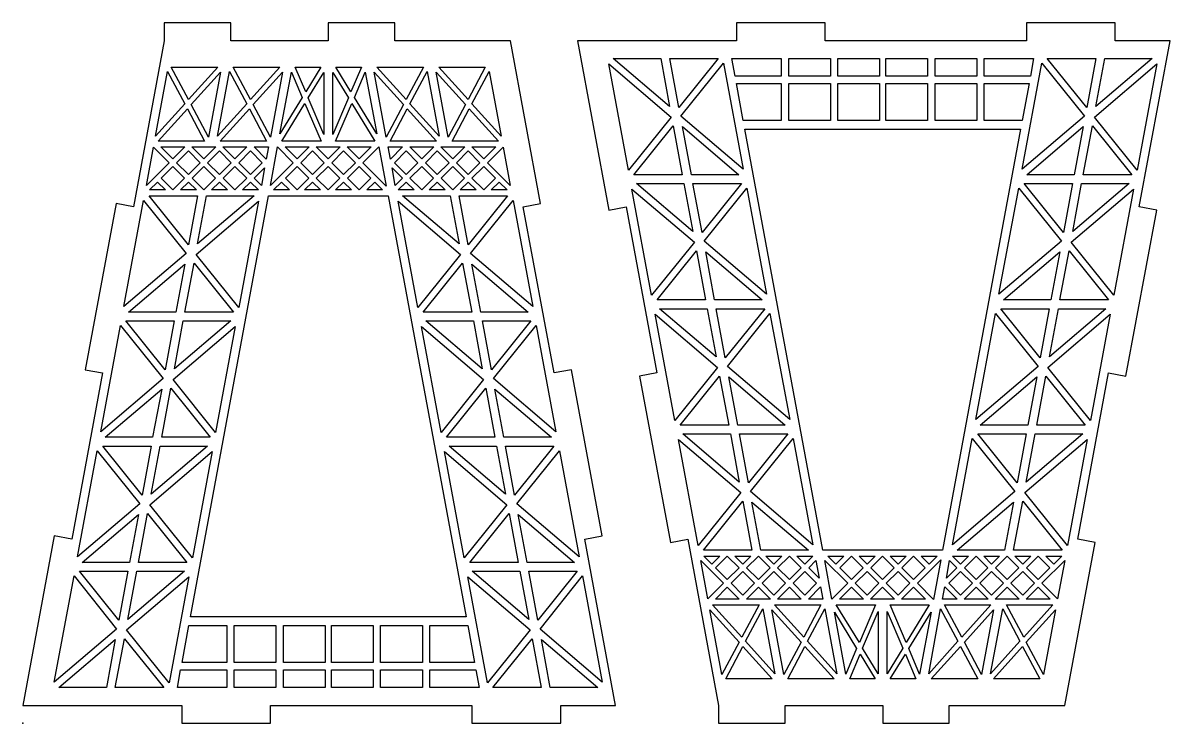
# Model space of a CAD drawing. Extents: x 287 to 1049, y 34 to 223.
# Drawn here: x 778 to 921.6, y 34.8 to 122.6 of the extents above; entities that cross this region are included whole.
import ezdxf

# ---------------------------------------------------------------- set-up
doc = ezdxf.new("R2010")
doc.units = 0
doc.header["$MEASUREMENT"] = 0
doc.layers.add('CYAN', color=4, linetype='CONTINUOUS')
doc.layers.add('RED', color=1, linetype='CONTINUOUS')

msp = doc.modelspace()

# ---------------------------------------------------------------- linework, layer by layer
at = {"layer": 'CYAN'}
for p, q in [((803.98, 122.59), (795.65, 122.59)), ((795.65, 122.59), (795.65, 120.36)), ((803.98, 120.36), (803.98, 122.59)), ((824.54, 122.59), (816.2, 122.59)), ((816.2, 122.59), (816.2, 120.36)), ((824.54, 120.36), (824.54, 122.59)), ((878.43, 122.59), (867.32, 122.59)), ((867.32, 122.59), (867.32, 120.36)), ((878.43, 120.36), (878.43, 122.59)), ((914.76, 122.59), (903.65, 122.59)), ((903.65, 122.59), (903.65, 120.36)), ((914.76, 120.36), (914.76, 122.59)), ((795.65, 120.36), (791.79, 99.53)), ((816.2, 120.36), (803.98, 120.36)), ((839.02, 120.36), (824.54, 120.36)), ((842.8, 99.93), (839.02, 120.36)), ((847.4, 120.36), (851.33, 99.13)), ((867.32, 120.36), (847.4, 120.36)), ((903.65, 120.36), (878.43, 120.36)), ((921.63, 120.36), (914.76, 120.36)), ((917.77, 99.53), (921.63, 120.36)), ((851.88, 118.14), (857.84, 118.14)), ((858.95, 112.11), (851.88, 118.14)), ((857.84, 118.14), (858.95, 112.11)), ((858.97, 118.14), (865.04, 118.14)), ((860.11, 112), (858.97, 118.14)), ((865.04, 118.14), (860.11, 112)), ((866.75, 118.14), (872.93, 118.14)), ((867.15, 115.92), (866.75, 118.14)), ((872.93, 118.14), (872.93, 115.92)), ((873.87, 115.92), (873.87, 118.14)), ((873.87, 118.14), (879.09, 118.14)), ((879.09, 118.14), (879.09, 115.92)), ((880.04, 115.92), (880.04, 118.14)), ((880.04, 118.14), (885.26, 118.14)), ((885.26, 118.14), (885.26, 115.92)), ((886.04, 115.92), (886.04, 118.14)), ((886.04, 118.14), (891.26, 118.14)), ((891.26, 118.14), (891.26, 115.92)), ((892.2, 115.92), (892.2, 118.14)), ((892.2, 118.14), (897.43, 118.14)), ((897.43, 118.14), (897.43, 115.92)), ((898.37, 115.92), (898.37, 118.14)), ((898.37, 118.14), (904.55, 118.14)), ((904.55, 118.14), (904.15, 115.92)), ((906.26, 118.14), (912.33, 118.14)), ((911.19, 112), (906.26, 118.14)), ((912.33, 118.14), (911.19, 112)), ((919.41, 118.14), (912.34, 112.11)), ((912.34, 112.11), (913.45, 118.14)), ((913.45, 118.14), (919.41, 118.14)), ((794.57, 108.38), (796.07, 116.5)), ((796.07, 116.5), (798.22, 112.45)), ((798.69, 112.97), (796.54, 117.03)), ((796.54, 117.03), (802.36, 117.03)), ((802.36, 117.03), (798.69, 112.97)), ((799.02, 112.34), (802.69, 116.4)), ((802.69, 116.4), (801.18, 108.28)), ((802.33, 108.38), (803.83, 116.5)), ((803.83, 116.5), (805.98, 112.45)), ((806.45, 112.97), (804.3, 117.03)), ((804.3, 117.03), (810.12, 117.03)), ((810.12, 117.03), (806.45, 112.97)), ((806.79, 112.34), (810.45, 116.4)), ((810.45, 116.4), (808.95, 108.28)), ((810.15, 108.67), (811.59, 116.43)), ((811.59, 116.43), (812.94, 113.25)), ((813.37, 113.95), (812.07, 117.03)), ((812.07, 117.03), (815.26, 117.03)), ((815.26, 117.03), (813.37, 113.95)), ((813.69, 113.2), (815.65, 116.39)), ((815.65, 116.39), (815.65, 108.6)), ((816.76, 116.39), (818.72, 113.2)), ((816.76, 108.6), (816.76, 116.39)), ((819.04, 113.95), (817.15, 117.03)), ((817.15, 117.03), (820.34, 117.03)), ((820.34, 117.03), (819.04, 113.95)), ((819.47, 113.25), (820.82, 116.43)), ((820.82, 116.43), (822.26, 108.67)), ((821.95, 116.4), (825.62, 112.34)), ((823.45, 108.28), (821.95, 116.4)), ((825.95, 112.97), (822.29, 117.03)), ((822.29, 117.03), (828.11, 117.03)), ((828.11, 117.03), (825.95, 112.97)), ((826.43, 112.45), (828.58, 116.5)), ((828.58, 116.5), (830.08, 108.38)), ((829.72, 116.4), (833.38, 112.34)), ((831.23, 108.28), (829.72, 116.4)), ((833.72, 112.97), (830.05, 117.03)), ((830.05, 117.03), (835.87, 117.03)), ((835.87, 117.03), (833.72, 112.97)), ((834.19, 112.45), (836.34, 116.5)), ((836.34, 116.5), (837.84, 108.38)), ((851.33, 117.45), (859.13, 110.79)), ((853.8, 104.14), (851.33, 117.45)), ((860.37, 110.9), (865.72, 117.56)), ((865.72, 117.56), (868.18, 104.25)), ((903.12, 104.25), (905.58, 117.56)), ((905.58, 117.56), (910.93, 110.9)), ((912.16, 110.79), (919.97, 117.45)), ((919.97, 117.45), (917.5, 104.14)), ((872.93, 115.92), (867.15, 115.92)), ((867.33, 114.97), (872.93, 114.97)), ((868.18, 110.36), (867.33, 114.97)), ((872.93, 114.97), (872.93, 110.36)), ((879.09, 115.92), (873.87, 115.92)), ((873.87, 110.36), (873.87, 114.97)), ((873.87, 114.97), (879.09, 114.97)), ((879.09, 114.97), (879.09, 110.36)), ((885.26, 115.92), (880.04, 115.92)), ((880.04, 114.97), (885.26, 114.97)), ((880.04, 110.36), (880.04, 114.97)), ((885.26, 114.97), (885.26, 110.36)), ((891.26, 115.92), (886.04, 115.92)), ((886.04, 114.97), (891.26, 114.97)), ((886.04, 110.36), (886.04, 114.97)), ((891.26, 114.97), (891.26, 110.36)), ((897.43, 115.92), (892.2, 115.92)), ((892.2, 114.97), (897.43, 114.97)), ((892.2, 110.36), (892.2, 114.97)), ((897.43, 114.97), (897.43, 110.36)), ((904.15, 115.92), (898.37, 115.92)), ((898.37, 114.97), (903.97, 114.97)), ((898.37, 110.36), (898.37, 114.97)), ((903.97, 114.97), (903.12, 110.36)), ((798.22, 112.45), (794.57, 108.38)), ((801.18, 108.28), (799.02, 112.34)), ((805.98, 112.45), (802.33, 108.38)), ((808.95, 108.28), (806.79, 112.34)), ((812.94, 113.25), (810.15, 108.67)), ((810.37, 107.75), (813.27, 112.49)), ((813.27, 112.49), (815.29, 107.75)), ((815.65, 108.6), (813.69, 113.2)), ((818.72, 113.2), (816.76, 108.6)), ((817.12, 107.75), (819.13, 112.49)), ((819.13, 112.49), (822.04, 107.75)), ((822.26, 108.67), (819.47, 113.25)), ((825.62, 112.34), (823.45, 108.28)), ((830.08, 108.38), (826.43, 112.45)), ((833.38, 112.34), (831.23, 108.28)), ((837.84, 108.38), (834.19, 112.45)), ((794.9, 107.75), (798.55, 111.81)), ((798.55, 111.81), (800.7, 107.75)), ((802.66, 107.75), (806.32, 111.81)), ((806.32, 111.81), (808.47, 107.75)), ((823.94, 107.75), (826.09, 111.81)), ((826.09, 111.81), (829.75, 107.75)), ((831.7, 107.75), (833.86, 111.81)), ((833.86, 111.81), (837.51, 107.75)), ((859.13, 110.79), (853.8, 104.14)), ((868.18, 104.25), (860.37, 110.9)), ((910.93, 110.9), (903.12, 104.25)), ((917.5, 104.14), (912.16, 110.79)), ((854.47, 103.56), (859.4, 109.7)), ((859.4, 109.7), (860.54, 103.56)), ((861.68, 103.56), (860.55, 109.59)), ((860.55, 109.59), (867.62, 103.56)), ((872.93, 110.36), (868.18, 110.36)), ((868.38, 109.25), (902.91, 109.25)), ((878.16, 56.47), (868.38, 109.25)), ((879.09, 110.36), (873.87, 110.36)), ((885.26, 110.36), (880.04, 110.36)), ((891.26, 110.36), (886.04, 110.36)), ((897.43, 110.36), (892.2, 110.36)), ((902.91, 109.25), (893.13, 56.47)), ((903.12, 110.36), (898.37, 110.36)), ((903.68, 103.56), (910.75, 109.59)), ((910.75, 109.59), (909.62, 103.56)), ((910.76, 103.56), (911.9, 109.7)), ((911.9, 109.7), (916.83, 103.56)), ((793.41, 102.22), (794.3, 107.02)), ((794.3, 107.02), (796.26, 105.06)), ((800.7, 107.75), (794.9, 107.75)), ((796.73, 105.53), (795.23, 107.03)), ((795.23, 107.03), (798.23, 107.03)), ((798.23, 107.03), (796.73, 105.53)), ((797.2, 105.06), (798.68, 106.53)), ((798.68, 106.53), (800.15, 105.06)), ((799.12, 107.03), (802.12, 107.03)), ((800.62, 105.53), (799.12, 107.03)), ((802.12, 107.03), (800.62, 105.53)), ((801.09, 105.06), (802.57, 106.53)), ((802.57, 106.53), (804.04, 105.06)), ((808.47, 107.75), (802.66, 107.75)), ((804.51, 105.53), (803.01, 107.03)), ((803.01, 107.03), (806.01, 107.03)), ((806.01, 107.03), (804.51, 105.53)), ((804.98, 105.06), (806.45, 106.53)), ((806.45, 106.53), (807.93, 105.06)), ((808.43, 105.49), (806.9, 107.03)), ((806.9, 107.03), (808.72, 107.03)), ((808.72, 107.03), (808.43, 105.49)), ((808.95, 102.2), (809.84, 107.03)), ((809.84, 107.03), (811.82, 105.06)), ((815.29, 107.75), (810.37, 107.75)), ((812.29, 105.53), (810.79, 107.03)), ((810.79, 107.03), (813.79, 107.03)), ((813.79, 107.03), (812.29, 105.53)), ((812.76, 105.06), (814.23, 106.53)), ((814.23, 106.53), (815.7, 105.06)), ((816.18, 105.53), (814.68, 107.03)), ((814.68, 107.03), (817.68, 107.03)), ((817.68, 107.03), (816.18, 105.53)), ((816.65, 105.06), (818.12, 106.53)), ((822.04, 107.75), (817.12, 107.75)), ((818.12, 106.53), (819.59, 105.06)), ((820.07, 105.53), (818.57, 107.03)), ((818.57, 107.03), (821.57, 107.03)), ((821.57, 107.03), (820.07, 105.53)), ((820.54, 105.06), (822.55, 107.07)), ((822.55, 107.07), (823.47, 102.13)), ((823.98, 105.49), (823.69, 107.03)), ((823.69, 107.03), (825.51, 107.03)), ((829.75, 107.75), (823.94, 107.75)), ((825.51, 107.03), (823.98, 105.49)), ((824.48, 105.06), (825.95, 106.53)), ((825.95, 106.53), (827.43, 105.06)), ((827.9, 105.53), (826.4, 107.03)), ((826.4, 107.03), (829.4, 107.03)), ((829.4, 107.03), (827.9, 105.53)), ((828.37, 105.06), (829.84, 106.53)), ((829.84, 106.53), (831.32, 105.06)), ((831.79, 105.53), (830.29, 107.03)), ((830.29, 107.03), (833.29, 107.03)), ((837.51, 107.75), (831.7, 107.75)), ((833.29, 107.03), (831.79, 105.53)), ((832.26, 105.06), (833.73, 106.53)), ((833.73, 106.53), (835.2, 105.06)), ((835.68, 105.53), (834.18, 107.03)), ((834.18, 107.03), (837.18, 107.03)), ((837.18, 107.03), (835.68, 105.53)), ((836.15, 105.06), (838.11, 107.02)), ((838.11, 107.02), (839, 102.22)), ((796.26, 105.06), (793.41, 102.22)), ((798.68, 103.59), (797.2, 105.06)), ((800.15, 105.06), (798.68, 103.59)), ((802.57, 103.59), (801.09, 105.06)), ((804.04, 105.06), (802.57, 103.59)), ((806.45, 103.59), (804.98, 105.06)), ((807.93, 105.06), (806.45, 103.59)), ((811.82, 105.06), (808.95, 102.2)), ((814.23, 103.59), (812.76, 105.06)), ((815.7, 105.06), (814.23, 103.59)), ((818.12, 103.59), (816.65, 105.06)), ((819.59, 105.06), (818.12, 103.59)), ((823.47, 102.13), (820.54, 105.06)), ((825.95, 103.59), (824.48, 105.06)), ((827.43, 105.06), (825.95, 103.59)), ((829.84, 103.59), (828.37, 105.06)), ((831.32, 105.06), (829.84, 103.59)), ((833.73, 103.59), (832.26, 105.06)), ((835.2, 105.06), (833.73, 103.59)), ((839, 102.22), (836.15, 105.06)), ((795.26, 103.11), (796.73, 104.59)), ((796.73, 104.59), (798.2, 103.11)), ((799.15, 103.11), (800.62, 104.59)), ((800.62, 104.59), (802.09, 103.11)), ((803.04, 103.11), (804.51, 104.59)), ((804.51, 104.59), (805.98, 103.11)), ((806.93, 103.11), (808.23, 104.42)), ((808.23, 104.42), (807.83, 102.21)), ((810.82, 103.11), (812.29, 104.59)), ((812.29, 104.59), (813.76, 103.11)), ((814.7, 103.11), (816.18, 104.59)), ((816.18, 104.59), (817.65, 103.11)), ((818.59, 103.11), (820.07, 104.59)), ((820.07, 104.59), (821.54, 103.11)), ((824.58, 102.21), (824.18, 104.42)), ((824.18, 104.42), (825.48, 103.11)), ((826.43, 103.11), (827.9, 104.59)), ((827.9, 104.59), (829.37, 103.11)), ((830.32, 103.11), (831.79, 104.59)), ((831.79, 104.59), (833.26, 103.11)), ((834.2, 103.11), (835.68, 104.59)), ((835.68, 104.59), (837.15, 103.11)), ((860.54, 103.56), (854.47, 103.56)), ((867.62, 103.56), (861.68, 103.56)), ((909.62, 103.56), (903.68, 103.56)), ((916.83, 103.56), (910.76, 103.56)), ((793.79, 101.64), (794.79, 102.64)), ((794.79, 102.64), (795.79, 101.64)), ((796.73, 101.64), (795.26, 103.11)), ((798.2, 103.11), (796.73, 101.64)), ((797.68, 101.64), (798.68, 102.64)), ((798.68, 102.64), (799.68, 101.64)), ((800.62, 101.64), (799.15, 103.11)), ((802.09, 103.11), (800.62, 101.64)), ((801.57, 101.64), (802.57, 102.64)), ((802.57, 102.64), (803.57, 101.64)), ((804.51, 101.64), (803.04, 103.11)), ((805.98, 103.11), (804.51, 101.64)), ((805.45, 101.64), (806.45, 102.64)), ((806.45, 102.64), (807.45, 101.64)), ((807.83, 102.21), (806.93, 103.11)), ((809.34, 101.64), (810.34, 102.64)), ((810.34, 102.64), (811.34, 101.64)), ((812.29, 101.64), (810.82, 103.11)), ((813.76, 103.11), (812.29, 101.64)), ((813.23, 101.64), (814.23, 102.64)), ((814.23, 102.64), (815.23, 101.64)), ((816.18, 101.64), (814.7, 103.11)), ((817.65, 103.11), (816.18, 101.64)), ((817.12, 101.64), (818.12, 102.64)), ((818.12, 102.64), (819.12, 101.64)), ((820.07, 101.64), (818.59, 103.11)), ((821.54, 103.11), (820.07, 101.64)), ((821.01, 101.64), (822.01, 102.64)), ((822.01, 102.64), (823.01, 101.64)), ((825.48, 103.11), (824.58, 102.21)), ((824.95, 101.64), (825.95, 102.64)), ((825.95, 102.64), (826.95, 101.64)), ((827.9, 101.64), (826.43, 103.11)), ((829.37, 103.11), (827.9, 101.64)), ((828.84, 101.64), (829.84, 102.64)), ((829.84, 102.64), (830.84, 101.64)), ((831.79, 101.64), (830.32, 103.11)), ((833.26, 103.11), (831.79, 101.64)), ((832.73, 101.64), (833.73, 102.64)), ((833.73, 102.64), (834.73, 101.64)), ((835.68, 101.64), (834.2, 103.11)), ((837.15, 103.11), (835.68, 101.64)), ((836.62, 101.64), (837.62, 102.64)), ((837.62, 102.64), (838.62, 101.64)), ((861.86, 96.42), (854.8, 102.45)), ((854.8, 102.45), (860.75, 102.45)), ((860.75, 102.45), (861.86, 96.42)), ((863.01, 96.31), (861.88, 102.45)), ((861.88, 102.45), (867.94, 102.45)), ((867.94, 102.45), (863.01, 96.31)), ((908.29, 96.31), (903.36, 102.45)), ((903.36, 102.45), (909.41, 102.45)), ((909.41, 102.45), (908.29, 96.31)), ((916.5, 102.45), (909.44, 96.42)), ((909.44, 96.42), (910.55, 102.45)), ((910.55, 102.45), (916.5, 102.45)), ((798.68, 94.78), (793.75, 100.92)), ((793.75, 100.92), (799.82, 100.92)), ((795.79, 101.64), (793.79, 101.64)), ((799.68, 101.64), (797.68, 101.64)), ((799.82, 100.92), (798.68, 94.78)), ((798.94, 48.14), (808.72, 100.92)), ((806.9, 100.92), (799.83, 94.89)), ((799.83, 94.89), (800.94, 100.92)), ((800.94, 100.92), (806.9, 100.92)), ((803.57, 101.64), (801.57, 101.64)), ((807.45, 101.64), (805.45, 101.64)), ((808.72, 100.92), (823.69, 100.92)), ((811.34, 101.64), (809.34, 101.64)), ((815.23, 101.64), (813.23, 101.64)), ((819.12, 101.64), (817.12, 101.64)), ((823.01, 101.64), (821.01, 101.64)), ((823.69, 100.92), (833.47, 48.14)), ((826.95, 101.64), (824.95, 101.64)), ((832.58, 94.89), (825.51, 100.92)), ((825.51, 100.92), (831.47, 100.92)), ((830.84, 101.64), (828.84, 101.64)), ((831.47, 100.92), (832.58, 94.89)), ((833.73, 94.78), (832.59, 100.92)), ((832.59, 100.92), (838.66, 100.92)), ((834.73, 101.64), (832.73, 101.64)), ((838.66, 100.92), (833.73, 94.78)), ((838.62, 101.64), (836.62, 101.64)), ((856.7, 88.45), (854.23, 101.75)), ((854.23, 101.75), (862.05, 95.1)), ((863.27, 95.21), (868.62, 101.86)), ((868.62, 101.86), (871.09, 88.56)), ((900.2, 88.56), (902.68, 101.86)), ((902.68, 101.86), (908.02, 95.21)), ((909.25, 95.1), (917.07, 101.75)), ((917.07, 101.75), (914.59, 88.45)), ((789.61, 99.93), (785.75, 79.1)), ((791.79, 99.53), (789.61, 99.93)), ((790.61, 87.03), (793.07, 100.34)), ((793.07, 100.34), (798.41, 93.68)), ((799.65, 93.57), (807.45, 100.22)), ((807.45, 100.22), (805, 86.92)), ((827.41, 86.92), (824.95, 100.22)), ((824.95, 100.22), (832.76, 93.57)), ((834, 93.68), (839.34, 100.34)), ((839.34, 100.34), (841.8, 87.03)), ((840.62, 99.53), (842.8, 99.93)), ((844.48, 78.7), (840.62, 99.53)), ((851.33, 99.13), (853.52, 99.53)), ((853.52, 99.53), (857.37, 78.7)), ((919.97, 99.13), (917.77, 99.53)), ((916.11, 78.29), (919.97, 99.13)), ((862.05, 95.1), (856.7, 88.45)), ((871.09, 88.56), (863.27, 95.21)), ((908.02, 95.21), (900.2, 88.56)), ((914.59, 88.45), (909.25, 95.1)), ((798.41, 93.68), (790.61, 87.03)), ((805, 86.92), (799.65, 93.57)), ((832.76, 93.57), (827.41, 86.92)), ((841.8, 87.03), (834, 93.68)), ((857.38, 87.86), (862.32, 94)), ((862.32, 94), (863.45, 87.86)), ((864.58, 87.86), (863.47, 93.89)), ((863.47, 93.89), (870.54, 87.86)), ((900.76, 87.86), (907.83, 93.89)), ((907.83, 93.89), (906.72, 87.86)), ((907.84, 87.86), (908.98, 94)), ((908.98, 94), (913.91, 87.86)), ((791.16, 86.34), (798.23, 92.36)), ((798.23, 92.36), (797.12, 86.34)), ((798.25, 86.34), (799.38, 92.47)), ((799.38, 92.47), (804.32, 86.34)), ((828.09, 86.34), (833.02, 92.47)), ((833.02, 92.47), (834.16, 86.34)), ((835.29, 86.34), (834.18, 92.36)), ((834.18, 92.36), (841.25, 86.34)), ((863.45, 87.86), (857.38, 87.86)), ((870.54, 87.86), (864.58, 87.86)), ((906.72, 87.86), (900.76, 87.86)), ((913.91, 87.86), (907.84, 87.86)), ((797.12, 86.34), (791.16, 86.34)), ((804.32, 86.34), (798.25, 86.34)), ((834.16, 86.34), (828.09, 86.34)), ((841.25, 86.34), (835.29, 86.34)), ((864.77, 80.72), (857.7, 86.75)), ((857.7, 86.75), (863.65, 86.75)), ((863.65, 86.75), (864.77, 80.72)), ((865.93, 80.61), (864.79, 86.75)), ((864.79, 86.75), (870.86, 86.75)), ((870.86, 86.75), (865.93, 80.61)), ((905.37, 80.61), (900.44, 86.75)), ((900.44, 86.75), (906.51, 86.75)), ((906.51, 86.75), (905.37, 80.61)), ((913.59, 86.75), (906.52, 80.72)), ((906.52, 80.72), (907.65, 86.75)), ((907.65, 86.75), (913.59, 86.75)), ((795.77, 79.09), (790.84, 85.22)), ((790.84, 85.22), (796.91, 85.22)), ((796.91, 85.22), (795.77, 79.09)), ((804, 85.22), (796.93, 79.2)), ((796.93, 79.2), (798.04, 85.22)), ((798.04, 85.22), (804, 85.22)), ((835.48, 79.2), (828.41, 85.22)), ((828.41, 85.22), (834.37, 85.22)), ((834.37, 85.22), (835.48, 79.2)), ((836.63, 79.09), (835.5, 85.22)), ((835.5, 85.22), (841.57, 85.22)), ((841.57, 85.22), (836.63, 79.09)), ((859.61, 72.75), (857.15, 86.06)), ((857.15, 86.06), (864.95, 79.4)), ((866.19, 79.52), (871.52, 86.17)), ((871.52, 86.17), (874, 72.86)), ((897.3, 72.86), (899.77, 86.17)), ((899.77, 86.17), (905.11, 79.52)), ((906.34, 79.4), (914.15, 86.06)), ((914.15, 86.06), (911.69, 72.75)), ((787.7, 71.34), (790.16, 84.64)), ((790.16, 84.64), (795.51, 77.99)), ((796.75, 77.88), (804.55, 84.53)), ((804.55, 84.53), (802.08, 71.22)), ((830.33, 71.22), (827.86, 84.53)), ((827.86, 84.53), (835.66, 77.88)), ((836.9, 77.99), (842.25, 84.64)), ((842.25, 84.64), (844.7, 71.34)), ((785.75, 79.1), (787.93, 78.7)), ((846.66, 79.1), (844.48, 78.7)), ((850.52, 58.27), (846.66, 79.1)), ((864.95, 79.4), (859.61, 72.75)), ((874, 72.86), (866.19, 79.52)), ((905.11, 79.52), (897.3, 72.86)), ((911.69, 72.75), (906.34, 79.4)), ((787.93, 78.7), (784.08, 57.86)), ((795.51, 77.99), (787.7, 71.34)), ((802.08, 71.22), (796.75, 77.88)), ((835.66, 77.88), (830.33, 71.22)), ((844.7, 71.34), (836.9, 77.99)), ((857.37, 78.7), (855.19, 78.29)), ((855.19, 78.29), (859.05, 57.46)), ((860.29, 72.17), (865.22, 78.31)), ((865.22, 78.31), (866.36, 72.17)), ((867.48, 72.17), (866.37, 78.2)), ((866.37, 78.2), (873.44, 72.17)), ((897.86, 72.17), (904.93, 78.2)), ((904.93, 78.2), (903.82, 72.17)), ((904.94, 72.17), (906.08, 78.31)), ((906.08, 78.31), (911.01, 72.17)), ((910.07, 57.86), (913.93, 78.7)), ((913.93, 78.7), (916.11, 78.29)), ((788.26, 70.64), (795.33, 76.67)), ((795.33, 76.67), (794.2, 70.64)), ((795.34, 70.64), (796.48, 76.78)), ((796.48, 76.78), (801.41, 70.64)), ((831, 70.64), (835.93, 76.78)), ((835.93, 76.78), (837.07, 70.64)), ((838.2, 70.64), (837.08, 76.67)), ((837.08, 76.67), (844.15, 70.64)), ((866.36, 72.17), (860.29, 72.17)), ((873.44, 72.17), (867.48, 72.17)), ((903.82, 72.17), (897.86, 72.17)), ((911.01, 72.17), (904.94, 72.17)), ((794.2, 70.64), (788.26, 70.64)), ((801.41, 70.64), (795.34, 70.64)), ((837.07, 70.64), (831, 70.64)), ((844.15, 70.64), (838.2, 70.64)), ((867.68, 65.03), (860.61, 71.06)), ((860.61, 71.06), (866.57, 71.06)), ((866.57, 71.06), (867.68, 65.03)), ((868.83, 64.92), (867.69, 71.06)), ((867.69, 71.06), (873.76, 71.06)), ((873.76, 71.06), (868.83, 64.92)), ((869.09, 63.82), (874.44, 70.47)), ((874.44, 70.47), (876.9, 57.17)), ((894.4, 57.17), (896.86, 70.47)), ((896.86, 70.47), (902.2, 63.82)), ((902.47, 64.92), (897.54, 71.06)), ((897.54, 71.06), (903.61, 71.06)), ((903.61, 71.06), (902.47, 64.92)), ((910.69, 71.06), (903.62, 65.03)), ((903.62, 65.03), (904.73, 71.06)), ((904.73, 71.06), (910.69, 71.06)), ((792.87, 63.39), (787.94, 69.53)), ((787.94, 69.53), (794.01, 69.53)), ((794.01, 69.53), (792.87, 63.39)), ((801.09, 69.53), (794.02, 63.5)), ((794.02, 63.5), (795.13, 69.53)), ((795.13, 69.53), (801.09, 69.53)), ((838.38, 63.5), (831.32, 69.53)), ((831.32, 69.53), (837.27, 69.53)), ((837.27, 69.53), (838.38, 63.5)), ((839.54, 63.39), (838.4, 69.53)), ((838.4, 69.53), (844.47, 69.53)), ((844.47, 69.53), (839.54, 63.39)), ((862.51, 57.06), (860.05, 70.36)), ((860.05, 70.36), (867.86, 63.71)), ((903.44, 63.71), (911.25, 70.36)), ((911.25, 70.36), (908.79, 57.06)), ((784.79, 55.64), (787.26, 68.95)), ((787.26, 68.95), (792.61, 62.29)), ((793.83, 62.18), (801.65, 68.84)), ((801.65, 68.84), (799.18, 55.53)), ((833.23, 55.53), (830.76, 68.84)), ((830.76, 68.84), (838.58, 62.18)), ((839.8, 62.29), (845.15, 68.95)), ((845.15, 68.95), (847.62, 55.64)), ((867.86, 63.71), (862.51, 57.06)), ((876.9, 57.17), (869.09, 63.82)), ((902.2, 63.82), (894.4, 57.17)), ((908.79, 57.06), (903.44, 63.71)), ((792.61, 62.29), (784.79, 55.64)), ((799.18, 55.53), (793.83, 62.18)), ((838.58, 62.18), (833.23, 55.53)), ((847.62, 55.64), (839.8, 62.29)), ((863.19, 56.47), (868.12, 62.61)), ((868.12, 62.61), (869.26, 56.47)), ((870.38, 56.47), (869.27, 62.5)), ((869.27, 62.5), (876.34, 56.47)), ((894.95, 56.47), (902.02, 62.5)), ((902.02, 62.5), (900.91, 56.47)), ((902.04, 56.47), (903.18, 62.61)), ((903.18, 62.61), (908.11, 56.47)), ((785.36, 54.95), (792.41, 60.97)), ((792.41, 60.97), (791.3, 54.95)), ((792.44, 54.95), (793.57, 61.09)), ((793.57, 61.09), (798.5, 54.95)), ((833.91, 54.95), (838.84, 61.09)), ((838.84, 61.09), (839.97, 54.95)), ((841.11, 54.95), (840, 60.97)), ((840, 60.97), (847.05, 54.95)), ((781.88, 58.27), (777.95, 37.03)), ((784.08, 57.86), (781.88, 58.27)), ((848.33, 57.86), (850.52, 58.27)), ((852.19, 37.03), (848.33, 57.86)), ((859.05, 57.46), (861.23, 57.86)), ((861.23, 57.86), (865.09, 37.03)), ((912.25, 57.46), (910.07, 57.86)), ((869.26, 56.47), (863.19, 56.47)), ((876.34, 56.47), (870.38, 56.47)), ((893.13, 56.47), (878.16, 56.47)), ((900.91, 56.47), (894.95, 56.47)), ((908.11, 56.47), (902.04, 56.47)), ((908.47, 37.03), (912.25, 57.46)), ((791.3, 54.95), (785.36, 54.95)), ((798.5, 54.95), (792.44, 54.95)), ((839.97, 54.95), (833.91, 54.95)), ((847.05, 54.95), (841.11, 54.95)), ((863.75, 50.38), (862.86, 55.17)), ((862.86, 55.17), (865.7, 52.34)), ((864.23, 54.75), (863.23, 55.75)), ((863.23, 55.75), (865.23, 55.75)), ((865.23, 55.75), (864.23, 54.75)), ((864.7, 54.28), (866.18, 55.75)), ((866.18, 55.75), (867.65, 54.28)), ((868.12, 54.75), (867.12, 55.75)), ((867.12, 55.75), (869.12, 55.75)), ((869.12, 55.75), (868.12, 54.75)), ((868.59, 54.28), (870.07, 55.75)), ((870.07, 55.75), (871.54, 54.28)), ((872.01, 54.75), (871.01, 55.75)), ((871.01, 55.75), (873.01, 55.75)), ((873.01, 55.75), (872.01, 54.75)), ((872.48, 54.28), (873.95, 55.75)), ((873.95, 55.75), (875.43, 54.28)), ((875.9, 54.75), (874.9, 55.75)), ((874.9, 55.75), (876.9, 55.75)), ((876.9, 55.75), (875.9, 54.75)), ((876.37, 54.28), (877.27, 55.18)), ((877.27, 55.18), (877.68, 52.97)), ((879.29, 50.36), (878.4, 55.2)), ((878.4, 55.2), (881.26, 52.34)), ((879.79, 54.75), (878.79, 55.75)), ((878.79, 55.75), (880.79, 55.75)), ((880.79, 55.75), (879.79, 54.75)), ((880.26, 54.28), (881.73, 55.75)), ((881.73, 55.75), (883.2, 54.28)), ((883.68, 54.75), (882.68, 55.75)), ((882.68, 55.75), (884.68, 55.75)), ((884.68, 55.75), (883.68, 54.75)), ((884.15, 54.28), (885.62, 55.75)), ((885.62, 55.75), (887.09, 54.28)), ((887.57, 54.75), (886.57, 55.75)), ((886.57, 55.75), (888.57, 55.75)), ((888.57, 55.75), (887.57, 54.75)), ((888.04, 54.28), (889.51, 55.75)), ((889.51, 55.75), (890.98, 54.28)), ((889.98, 52.34), (892.91, 55.27)), ((891.45, 54.75), (890.45, 55.75)), ((890.45, 55.75), (892.45, 55.75)), ((892.45, 55.75), (891.45, 54.75)), ((892.91, 55.27), (892, 50.32)), ((893.62, 52.97), (894.02, 55.18)), ((894.02, 55.18), (894.93, 54.28)), ((895.4, 54.75), (894.4, 55.75)), ((894.4, 55.75), (896.4, 55.75)), ((896.4, 55.75), (895.4, 54.75)), ((895.87, 54.28), (897.34, 55.75)), ((897.34, 55.75), (898.82, 54.28)), ((899.29, 54.75), (898.29, 55.75)), ((898.29, 55.75), (900.29, 55.75)), ((900.29, 55.75), (899.29, 54.75)), ((899.76, 54.28), (901.23, 55.75)), ((901.23, 55.75), (902.7, 54.28)), ((902.18, 55.75), (904.18, 55.75)), ((903.18, 54.75), (902.18, 55.75)), ((904.18, 55.75), (903.18, 54.75)), ((903.65, 54.28), (905.12, 55.75)), ((905.12, 55.75), (906.59, 54.28)), ((905.59, 52.34), (908.44, 55.17)), ((907.07, 54.75), (906.07, 55.75)), ((906.07, 55.75), (908.07, 55.75)), ((908.07, 55.75), (907.07, 54.75)), ((908.44, 55.17), (907.55, 50.38)), ((781.88, 39.95), (784.36, 53.25)), ((784.36, 53.25), (789.69, 46.6)), ((789.95, 47.7), (785.02, 53.84)), ((785.02, 53.84), (791.09, 53.84)), ((791.09, 53.84), (789.95, 47.7)), ((798.18, 53.84), (791.11, 47.81)), ((791.11, 47.81), (792.23, 53.84)), ((792.23, 53.84), (798.18, 53.84)), ((841.3, 47.81), (834.23, 53.84)), ((834.23, 53.84), (840.18, 53.84)), ((840.18, 53.84), (841.3, 47.81)), ((842.45, 47.7), (841.32, 53.84)), ((841.32, 53.84), (847.38, 53.84)), ((847.38, 53.84), (842.45, 47.7)), ((842.72, 46.6), (848.05, 53.25)), ((848.05, 53.25), (850.52, 39.95)), ((866.18, 52.81), (864.7, 54.28)), ((867.65, 54.28), (866.18, 52.81)), ((866.65, 52.34), (868.12, 53.81)), ((868.12, 53.81), (869.59, 52.34)), ((870.07, 52.81), (868.59, 54.28)), ((871.54, 54.28), (870.07, 52.81)), ((870.54, 52.34), (872.01, 53.81)), ((872.01, 53.81), (873.48, 52.34)), ((873.95, 52.81), (872.48, 54.28)), ((875.43, 54.28), (873.95, 52.81)), ((874.43, 52.34), (875.9, 53.81)), ((875.9, 53.81), (877.37, 52.34)), ((877.68, 52.97), (876.37, 54.28)), ((881.73, 52.81), (880.26, 54.28)), ((883.2, 54.28), (881.73, 52.81)), ((882.2, 52.34), (883.68, 53.81)), ((883.68, 53.81), (885.15, 52.34)), ((885.62, 52.81), (884.15, 54.28)), ((887.09, 54.28), (885.62, 52.81)), ((886.09, 52.34), (887.57, 53.81)), ((887.57, 53.81), (889.04, 52.34)), ((889.51, 52.81), (888.04, 54.28)), ((890.98, 54.28), (889.51, 52.81)), ((894.93, 54.28), (893.62, 52.97)), ((893.93, 52.34), (895.4, 53.81)), ((895.4, 53.81), (896.87, 52.34)), ((897.34, 52.81), (895.87, 54.28)), ((898.82, 54.28), (897.34, 52.81)), ((897.82, 52.34), (899.29, 53.81)), ((899.29, 53.81), (900.76, 52.34)), ((901.23, 52.81), (899.76, 54.28)), ((902.7, 54.28), (901.23, 52.81)), ((901.7, 52.34), (903.18, 53.81)), ((903.18, 53.81), (904.65, 52.34)), ((905.12, 52.81), (903.65, 54.28)), ((906.59, 54.28), (905.12, 52.81)), ((790.93, 46.49), (798.73, 53.14)), ((798.73, 53.14), (796.27, 39.84)), ((836.13, 39.84), (833.68, 53.14)), ((833.68, 53.14), (841.48, 46.49)), ((865.7, 52.34), (863.75, 50.38)), ((864.68, 50.36), (866.18, 51.86)), ((866.18, 51.86), (867.68, 50.36)), ((868.12, 50.86), (866.65, 52.34)), ((869.59, 52.34), (868.12, 50.86)), ((868.57, 50.36), (870.07, 51.86)), ((870.07, 51.86), (871.57, 50.36)), ((872.01, 50.86), (870.54, 52.34)), ((873.48, 52.34), (872.01, 50.86)), ((872.45, 50.36), (873.95, 51.86)), ((873.95, 51.86), (875.45, 50.36)), ((875.9, 50.86), (874.43, 52.34)), ((877.37, 52.34), (875.9, 50.86)), ((876.34, 50.36), (877.87, 51.9)), ((877.87, 51.9), (878.16, 50.36)), ((881.26, 52.34), (879.29, 50.36)), ((880.23, 50.36), (881.73, 51.86)), ((881.73, 51.86), (883.23, 50.36)), ((883.68, 50.86), (882.2, 52.34)), ((885.15, 52.34), (883.68, 50.86)), ((884.12, 50.36), (885.62, 51.86)), ((885.62, 51.86), (887.12, 50.36)), ((887.57, 50.86), (886.09, 52.34)), ((889.04, 52.34), (887.57, 50.86)), ((888.01, 50.36), (889.51, 51.86)), ((889.51, 51.86), (891.01, 50.36)), ((892, 50.32), (889.98, 52.34)), ((893.13, 50.36), (893.43, 51.9)), ((893.43, 51.9), (894.95, 50.36)), ((895.4, 50.86), (893.93, 52.34)), ((896.87, 52.34), (895.4, 50.86)), ((895.84, 50.36), (897.34, 51.86)), ((897.34, 51.86), (898.84, 50.36)), ((899.29, 50.86), (897.82, 52.34)), ((900.76, 52.34), (899.29, 50.86)), ((899.73, 50.36), (901.23, 51.86)), ((901.23, 51.86), (902.73, 50.36)), ((903.18, 50.86), (901.7, 52.34)), ((904.65, 52.34), (903.18, 50.86)), ((903.62, 50.36), (905.12, 51.86)), ((905.12, 51.86), (906.62, 50.36)), ((907.55, 50.38), (905.59, 52.34)), ((867.68, 50.36), (864.68, 50.36)), ((871.57, 50.36), (868.57, 50.36)), ((875.45, 50.36), (872.45, 50.36)), ((878.16, 50.36), (876.34, 50.36)), ((883.23, 50.36), (880.23, 50.36)), ((887.12, 50.36), (884.12, 50.36)), ((891.01, 50.36), (888.01, 50.36)), ((894.95, 50.36), (893.13, 50.36)), ((898.84, 50.36), (895.84, 50.36)), ((902.73, 50.36), (899.73, 50.36)), ((906.62, 50.36), (903.62, 50.36)), ((864.01, 49.02), (867.66, 44.95)), ((865.51, 40.89), (864.01, 49.02)), ((868, 45.59), (864.34, 49.64)), ((864.34, 49.64), (870.15, 49.64)), ((870.15, 49.64), (868, 45.59)), ((868.47, 45.06), (870.62, 49.11)), ((870.62, 49.11), (872.13, 40.99)), ((871.77, 49.02), (875.43, 44.95)), ((873.27, 40.89), (871.77, 49.02)), ((875.76, 45.59), (872.11, 49.64)), ((872.11, 49.64), (877.91, 49.64)), ((877.91, 49.64), (875.76, 45.59)), ((876.23, 45.06), (878.4, 49.11)), ((878.4, 49.11), (879.9, 40.99)), ((882.72, 44.9), (879.82, 49.64)), ((879.82, 49.64), (884.73, 49.64)), ((884.73, 49.64), (882.72, 44.9)), ((888.58, 44.9), (886.57, 49.64)), ((886.57, 49.64), (891.48, 49.64)), ((891.48, 49.64), (888.58, 44.9)), ((891.4, 40.99), (892.9, 49.11)), ((892.9, 49.11), (895.07, 45.06)), ((895.54, 45.59), (893.38, 49.64)), ((893.38, 49.64), (899.19, 49.64)), ((899.19, 49.64), (895.54, 45.59)), ((895.87, 44.95), (899.52, 49.02)), ((899.52, 49.02), (898.02, 40.89)), ((899.16, 40.99), (900.68, 49.11)), ((900.68, 49.11), (902.83, 45.06)), ((903.3, 45.59), (901.15, 49.64)), ((901.15, 49.64), (906.95, 49.64)), ((906.95, 49.64), (903.3, 45.59)), ((903.63, 44.95), (907.29, 49.02)), ((907.29, 49.02), (905.79, 40.89)), ((833.47, 48.14), (798.94, 48.14)), ((879.59, 48.72), (882.38, 44.14)), ((881.04, 40.96), (879.59, 48.72)), ((883.13, 44.2), (885.09, 48.79)), ((885.09, 48.79), (885.09, 41)), ((886.2, 48.79), (888.16, 44.2)), ((886.2, 41), (886.2, 48.79)), ((888.91, 44.14), (891.7, 48.72)), ((891.7, 48.72), (890.26, 40.96)), ((789.69, 46.6), (781.88, 39.95)), ((796.27, 39.84), (790.93, 46.49)), ((797.88, 42.42), (798.73, 47.03)), ((798.73, 47.03), (803.48, 47.03)), ((803.48, 47.03), (803.48, 42.42)), ((804.43, 47.03), (809.65, 47.03)), ((804.43, 42.42), (804.43, 47.03)), ((809.65, 47.03), (809.65, 42.42)), ((810.59, 42.42), (810.59, 47.03)), ((810.59, 47.03), (815.82, 47.03)), ((815.82, 47.03), (815.82, 42.42)), ((816.59, 42.42), (816.59, 47.03)), ((816.59, 47.03), (821.82, 47.03)), ((821.82, 47.03), (821.82, 42.42)), ((822.76, 42.42), (822.76, 47.03)), ((822.76, 47.03), (827.98, 47.03)), ((827.98, 47.03), (827.98, 42.42)), ((828.93, 42.42), (828.93, 47.03)), ((828.93, 47.03), (833.68, 47.03)), ((833.68, 47.03), (834.52, 42.42)), ((841.48, 46.49), (836.13, 39.84)), ((850.52, 39.95), (842.72, 46.6)), ((782.44, 39.25), (789.51, 45.28)), ((789.51, 45.28), (788.4, 39.25)), ((789.52, 39.25), (790.66, 45.39)), ((790.66, 45.39), (795.59, 39.25)), ((836.82, 39.25), (841.75, 45.39)), ((841.75, 45.39), (842.88, 39.25)), ((844.01, 39.25), (842.9, 45.28)), ((842.9, 45.28), (849.97, 39.25)), ((867.66, 44.95), (865.51, 40.89)), ((872.13, 40.99), (868.47, 45.06)), ((875.43, 44.95), (873.27, 40.89)), ((879.9, 40.99), (876.23, 45.06)), ((895.07, 45.06), (891.4, 40.99)), ((898.02, 40.89), (895.87, 44.95)), ((902.83, 45.06), (899.16, 40.99)), ((905.79, 40.89), (903.63, 44.95)), ((865.98, 40.36), (868.13, 44.42)), ((868.13, 44.42), (871.8, 40.36)), ((873.75, 40.36), (875.9, 44.42)), ((875.9, 44.42), (879.57, 40.36)), ((882.38, 44.14), (881.04, 40.96)), ((881.51, 40.36), (882.82, 43.45)), ((882.82, 43.45), (884.7, 40.36)), ((885.09, 41), (883.13, 44.2)), ((888.16, 44.2), (886.2, 41)), ((886.59, 40.36), (888.48, 43.45)), ((888.48, 43.45), (889.79, 40.36)), ((890.26, 40.96), (888.91, 44.14)), ((891.73, 40.36), (895.4, 44.42)), ((895.4, 44.42), (897.55, 40.36)), ((899.5, 40.36), (903.16, 44.42)), ((903.16, 44.42), (905.32, 40.36)), ((803.48, 42.42), (797.88, 42.42)), ((809.65, 42.42), (804.43, 42.42)), ((815.82, 42.42), (810.59, 42.42)), ((821.82, 42.42), (816.59, 42.42)), ((827.98, 42.42), (822.76, 42.42)), ((834.52, 42.42), (828.93, 42.42)), ((797.3, 39.25), (797.7, 41.47)), ((797.7, 41.47), (803.48, 41.47)), ((803.48, 41.47), (803.48, 39.25)), ((804.43, 41.47), (809.65, 41.47)), ((804.43, 39.25), (804.43, 41.47)), ((809.65, 41.47), (809.65, 39.25)), ((810.59, 41.47), (815.82, 41.47)), ((810.59, 39.25), (810.59, 41.47)), ((815.82, 41.47), (815.82, 39.25)), ((816.59, 41.47), (821.82, 41.47)), ((816.59, 39.25), (816.59, 41.47)), ((821.82, 41.47), (821.82, 39.25)), ((822.76, 41.47), (827.98, 41.47)), ((822.76, 39.25), (822.76, 41.47)), ((827.98, 41.47), (827.98, 39.25)), ((828.93, 41.47), (834.7, 41.47)), ((828.93, 39.25), (828.93, 41.47)), ((834.7, 41.47), (835.11, 39.25)), ((871.8, 40.36), (865.98, 40.36)), ((879.57, 40.36), (873.75, 40.36)), ((884.7, 40.36), (881.51, 40.36)), ((889.79, 40.36), (886.59, 40.36)), ((897.55, 40.36), (891.73, 40.36)), ((905.32, 40.36), (899.5, 40.36)), ((788.4, 39.25), (782.44, 39.25)), ((795.59, 39.25), (789.52, 39.25)), ((803.48, 39.25), (797.3, 39.25)), ((809.65, 39.25), (804.43, 39.25)), ((815.82, 39.25), (810.59, 39.25)), ((821.82, 39.25), (816.59, 39.25)), ((827.98, 39.25), (822.76, 39.25)), ((835.11, 39.25), (828.93, 39.25)), ((842.88, 39.25), (836.82, 39.25)), ((849.97, 39.25), (844.01, 39.25)), ((777.95, 37.03), (797.87, 37.03)), ((797.87, 37.03), (797.87, 34.81)), ((808.98, 34.81), (808.98, 37.03)), ((808.98, 37.03), (834.2, 37.03)), ((834.2, 37.03), (834.2, 34.81)), ((845.32, 34.81), (845.32, 37.03)), ((845.32, 37.03), (852.19, 37.03)), ((865.09, 37.03), (865.09, 34.81)), ((873.43, 34.81), (873.43, 37.03)), ((873.43, 37.03), (885.65, 37.03)), ((885.65, 37.03), (885.65, 34.81)), ((893.98, 34.81), (893.98, 37.03)), ((893.98, 37.03), (908.47, 37.03)), ((797.87, 34.81), (808.98, 34.81)), ((834.2, 34.81), (845.32, 34.81)), ((865.09, 34.81), (873.43, 34.81)), ((885.65, 34.81), (893.98, 34.81))]:
    msp.add_line(p, q, dxfattribs=at)
at = {"layer": 'RED'}
msp.add_point((777.95, 34.81), dxfattribs=at)

doc.saveas('drawing.dxf')
